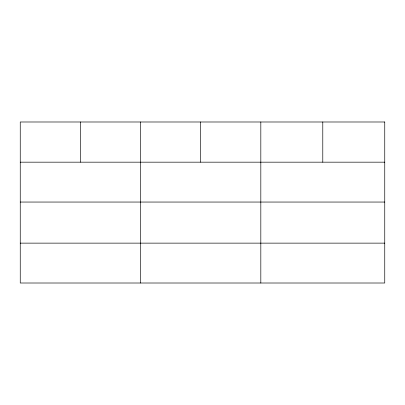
<?xml version="1.0" encoding="UTF-8"?>
<svg xmlns="http://www.w3.org/2000/svg" width="405" height="405" viewBox="0 0 405 405"><rect width="100%" height="100%" fill="white"/><g stroke="black" fill="none" stroke-linecap="round" stroke-linejoin="round"><path stroke-width="0.61" d="M20.25 162.172L384.75 162.172M20.25 202.049L384.75 202.049M20.25 243.132L384.75 243.132M322.785 121.991L322.785 162.172M260.82 121.991L260.82 283.009M200.677 121.991L200.677 162.172M140.535 121.991L140.535 283.009M80.392 121.991L80.392 162.172M384.75 121.991L20.25 121.991L20.25 283.009L384.75 283.009L384.75 121.991"/></g></svg>
